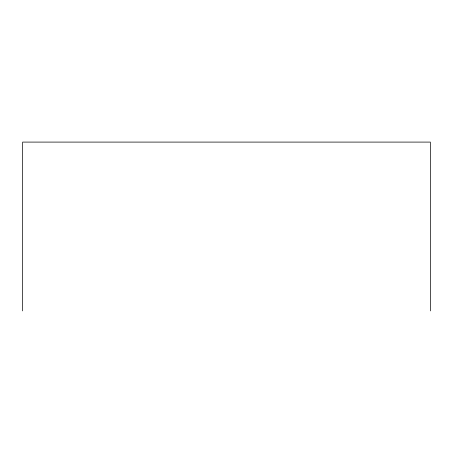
<?xml version="1.0" encoding="UTF-8"?>
<svg xmlns="http://www.w3.org/2000/svg" width="453" height="453" viewBox="0 0 453 453"><rect width="100%" height="100%" fill="white"/><g stroke="black" fill="none" stroke-linecap="round" stroke-linejoin="round"><path stroke-width="0.68" d="M430.35 310.905L430.35 142.095L22.65 142.095L22.65 310.905"/></g></svg>
